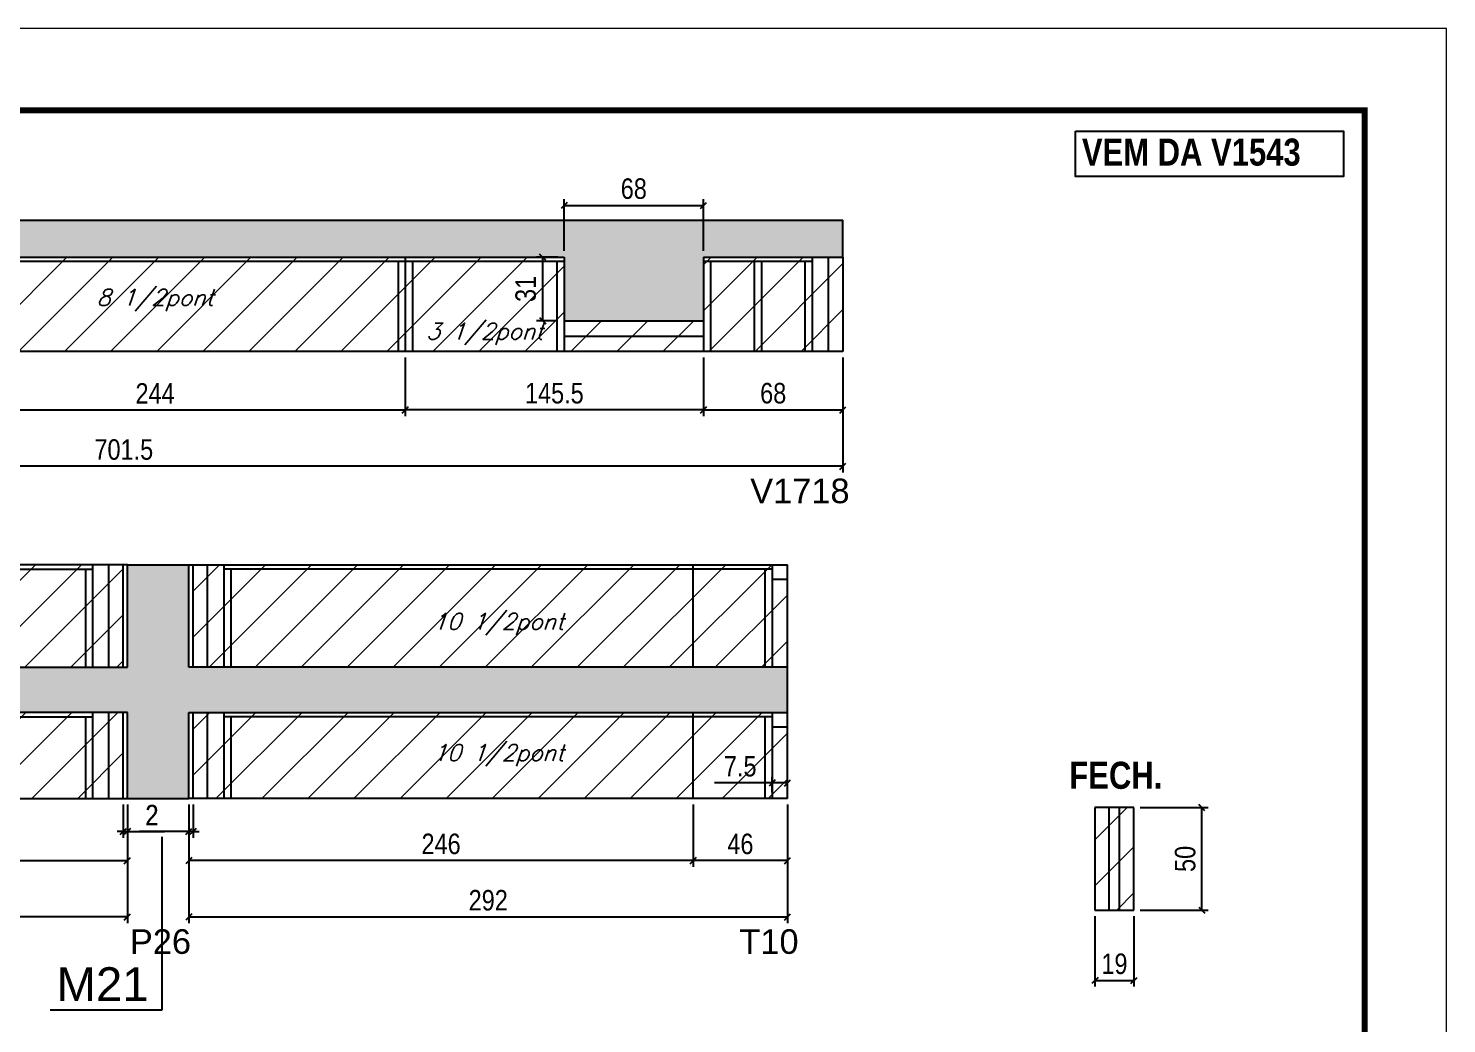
# Model space of a CAD drawing. Extents: x 3309 to 10008, y -2522 to 14608.
# Drawn here: x 4103 to 4794, y 6082 to 6568 of the extents above; entities that cross this region are included whole.
import ezdxf

# ---------------------------------------------------------------- set-up
doc = ezdxf.new("R2010")
doc.units = 0
doc.linetypes.add('DASHED', pattern=[0.75, 0.5, -0.25])
for name, color, linetype in [('5', 5, 'Continuous'), ('COTA', 241, 'Continuous'), ('NOMENCLATURA', 7, 'Continuous'), ('Painéis', 200, 'Continuous'), ('SARR_2.2x7', 40, 'Continuous'), ('SARR_3.5x7', 81, 'Continuous'), ('SARR_EDITAR', 141, 'Continuous'), ('texto', 7, 'Continuous')]:
    doc.layers.add(name, color=color, linetype=linetype)
for name, color, linetype, lineweight in [('Folhas', 255, 'Continuous', 9), ('Hachura', 251, 'Continuous', 9), ('SARRAFO DE PRESSAO', 251, 'DASHED', 9)]:
    doc.layers.add(name, color=color, linetype=linetype, lineweight=lineweight)
doc.styles.add('COTA TECNICA', font='techl___.ttf', dxfattribs={"height": 10})
doc.styles.add('Romans', font='romans.shx')
doc.styles.get("Standard").update_dxf_attribs({"font": 'arial.ttf'})
doc.styles.add('TECNICA', font='techb___.ttf', dxfattribs={"height": 10})
doc.dimstyles.new('PAINEL', dxfattribs={"dimtxt": 10, "dimasz": 3, "dimexe": 3, "dimexo": 3, "dimgap": 3, "dimtad": 1, "dimdec": 1, "dimzin": 12, "dimdsep": 46, "dimtxsty": 'COTA TECNICA', "dimblk1": 'OBLIQUE', "dimblk2": 'OBLIQUE', "dimsah": 1, "dimcen": 0.9, "dimclrd": 4, "dimclre": 4, "dimclrt": 240, "dimadec": 1, "dimazin": 3, "dimtfac": 1, "dimtdec": 1, "dimtmove": 0, "dimatfit": 3, "dimfxl": 1, "dimtolj": 1, "dimtzin": 12, "dimarcsym": 0})

# ---------------------------------------------------------------- blocks, each defined once
blk = doc.blocks.new('9999999999')
at = {"layer": 'Folhas'}
blk.add_lwpolyline([(98138.98, 34190.21), (99623.98, 34190.21), (99623.98, 35240.21), (98138.98, 35240.21)], close=True, dxfattribs=at)
at = {"layer": 'Folhas', "color": 30, "const_width": 3}
blk.add_lwpolyline([(98213.98, 34230.21), (99583.98, 34230.21), (99583.98, 35200.21), (98213.98, 35200.21)], close=True, dxfattribs=at)
blk = doc.blocks.new('_Oblique')
at = {"color": 0, "linetype": 'ByBlock', "lineweight": -2}
blk.add_line((-0.5, -0.5), (0.5, 0.5), dxfattribs=at)
blk = doc.blocks.new('*D3573')
at = {"layer": 'COTA', "color": 4, "lineweight": -2, "transparency": 16777216}
for p, q in [((3798.38, 6407.22), (3798.38, 6351.19)), ((4499.88, 6407.22), (4499.88, 6351.19)), ((4499.88, 6354.19), (3798.38, 6354.19))]:
    blk.add_line(p, q, dxfattribs=at)
at = {"layer": 'Defpoints', "color": 0, "transparency": 16777216}
for p in [(3798.38, 6410.22), (4499.88, 6410.22), (3798.38, 6354.19)]:
    blk.add_point(p, dxfattribs=at)
at = {"layer": 'COTA', "color": 4, "lineweight": -2, "transparency": 16777216, "xscale": 3, "yscale": 3, "zscale": 3, "rotation": 180}
blk.add_blockref('_Oblique', (3798.38, 6354.19), dxfattribs=at)
at = {"layer": 'COTA', "color": 4, "lineweight": -2, "transparency": 16777216, "xscale": 3, "yscale": 3, "zscale": 3}
blk.add_blockref('_Oblique', (4499.88, 6354.19), dxfattribs=at)
at = {"layer": 'COTA', "color": 240, "transparency": 16777216, "insert": (4149.13, 6362.3), "char_height": 10, "attachment_point": 5, "style": 'COTA TECNICA'}
blk.add_mtext('\\A1;701.5', dxfattribs=at)
blk = doc.blocks.new('*D3556')
at = {"layer": 'COTA', "color": 4, "lineweight": -2, "transparency": 16777216}
for p, q in [((4286.38, 6407.22), (4286.38, 6378.67)), ((4431.88, 6407.22), (4431.88, 6378.67)), ((4431.88, 6381.67), (4286.38, 6381.67))]:
    blk.add_line(p, q, dxfattribs=at)
at = {"layer": 'Defpoints', "color": 0, "transparency": 16777216}
for p in [(4286.38, 6410.22), (4431.88, 6410.22), (4286.38, 6381.67)]:
    blk.add_point(p, dxfattribs=at)
at = {"layer": 'COTA', "color": 4, "lineweight": -2, "transparency": 16777216, "xscale": 3, "yscale": 3, "zscale": 3, "rotation": 180}
blk.add_blockref('_Oblique', (4286.38, 6381.67), dxfattribs=at)
at = {"layer": 'COTA', "color": 4, "lineweight": -2, "transparency": 16777216, "xscale": 3, "yscale": 3, "zscale": 3}
blk.add_blockref('_Oblique', (4431.88, 6381.67), dxfattribs=at)
at = {"layer": 'COTA', "color": 240, "transparency": 16777216, "insert": (4359.13, 6389.78), "char_height": 10, "attachment_point": 5, "style": 'COTA TECNICA'}
blk.add_mtext('\\A1;145.5', dxfattribs=at)
blk = doc.blocks.new('*D3559')
at = {"layer": 'COTA', "color": 4, "lineweight": -2, "transparency": 16777216}
for p, q in [((4042.38, 6407.22), (4042.38, 6378.67)), ((4286.38, 6407.22), (4286.38, 6378.67)), ((4042.38, 6381.67), (4286.38, 6381.67))]:
    blk.add_line(p, q, dxfattribs=at)
at = {"layer": 'Defpoints', "color": 0, "transparency": 16777216}
for p in [(4042.38, 6410.22, 0), (4286.38, 6410.22, 0), (4286.38, 6381.67)]:
    blk.add_point(p, dxfattribs=at)
at = {"layer": 'COTA', "color": 4, "lineweight": -2, "transparency": 16777216, "xscale": 3, "yscale": 3, "zscale": 3, "rotation": 180}
blk.add_blockref('_Oblique', (4042.38, 6381.67), dxfattribs=at)
at = {"layer": 'COTA', "color": 4, "lineweight": -2, "transparency": 16777216, "xscale": 3, "yscale": 3, "zscale": 3}
blk.add_blockref('_Oblique', (4286.38, 6381.67), dxfattribs=at)
at = {"layer": 'COTA', "color": 240, "transparency": 16777216, "insert": (4164.38, 6389.74), "char_height": 10, "attachment_point": 5, "style": 'COTA TECNICA'}
blk.add_mtext('\\A1;244', dxfattribs=at)
blk = doc.blocks.new('*D3560')
at = {"layer": 'COTA', "color": 4, "lineweight": -2, "transparency": 16777216}
for p, q in [((4431.88, 6407.22), (4431.88, 6378.67)), ((4499.88, 6407.22), (4499.88, 6378.67)), ((4431.88, 6381.67), (4499.88, 6381.67))]:
    blk.add_line(p, q, dxfattribs=at)
at = {"layer": 'Defpoints', "color": 0, "transparency": 16777216}
for p in [(4431.88, 6410.22, 0), (4499.88, 6410.22, 0), (4499.88, 6381.67)]:
    blk.add_point(p, dxfattribs=at)
at = {"layer": 'COTA', "color": 4, "lineweight": -2, "transparency": 16777216, "xscale": 3, "yscale": 3, "zscale": 3, "rotation": 180}
blk.add_blockref('_Oblique', (4431.88, 6381.67), dxfattribs=at)
at = {"layer": 'COTA', "color": 4, "lineweight": -2, "transparency": 16777216, "xscale": 3, "yscale": 3, "zscale": 3}
blk.add_blockref('_Oblique', (4499.88, 6381.67), dxfattribs=at)
at = {"layer": 'COTA', "color": 240, "transparency": 16777216, "insert": (4465.88, 6389.79), "char_height": 10, "attachment_point": 5, "style": 'COTA TECNICA'}
blk.add_mtext('\\A1;68', dxfattribs=at)
blk = doc.blocks.new('*D3561')
at = {"layer": 'COTA', "color": 4, "lineweight": -2, "transparency": 16777216}
for p, q in [((4363.88, 6459.22), (4363.88, 6484.45)), ((4431.88, 6459.22), (4431.88, 6484.45)), ((4363.88, 6481.45), (4431.88, 6481.45))]:
    blk.add_line(p, q, dxfattribs=at)
at = {"layer": 'Defpoints', "color": 0, "transparency": 16777216}
for p in [(4431.88, 6481.45), (4363.88, 6456.22, 0), (4431.88, 6456.22, 0)]:
    blk.add_point(p, dxfattribs=at)
at = {"layer": 'COTA', "color": 4, "lineweight": -2, "transparency": 16777216, "xscale": 3, "yscale": 3, "zscale": 3, "rotation": 180}
blk.add_blockref('_Oblique', (4363.88, 6481.45), dxfattribs=at)
at = {"layer": 'COTA', "color": 4, "lineweight": -2, "transparency": 16777216, "xscale": 3, "yscale": 3, "zscale": 3}
blk.add_blockref('_Oblique', (4431.88, 6481.45), dxfattribs=at)
at = {"layer": 'COTA', "color": 240, "transparency": 16777216, "insert": (4397.88, 6489.57), "char_height": 10, "attachment_point": 5, "style": 'COTA TECNICA'}
blk.add_mtext('\\A1;68', dxfattribs=at)
blk = doc.blocks.new('*D3562')
at = {"layer": 'COTA', "color": 4, "lineweight": -2, "transparency": 16777216}
for p, q in [((4360.88, 6456.22), (4350.41, 6456.22)), ((4353.41, 6456.22), (4353.41, 6425.22)), ((4360.88, 6425.22), (4350.41, 6425.22))]:
    blk.add_line(p, q, dxfattribs=at)
at = {"layer": 'Defpoints', "color": 0, "transparency": 16777216}
for p in [(4363.88, 6456.22, 0), (4353.41, 6425.22), (4363.88, 6425.22, 0)]:
    blk.add_point(p, dxfattribs=at)
at = {"layer": 'COTA', "color": 4, "lineweight": -2, "transparency": 16777216, "xscale": 3, "yscale": 3, "zscale": 3}
for p, rotation in [((4353.41, 6456.22), 90), ((4353.41, 6425.22), 270)]:
    blk.add_blockref('_Oblique', p, dxfattribs=dict(at, rotation=rotation))
at = {"layer": 'COTA', "color": 240, "transparency": 16777216, "insert": (4345.19, 6440.72), "char_height": 10, "attachment_point": 5, "rotation": 90, "style": 'COTA TECNICA'}
blk.add_mtext('\\A1;31', dxfattribs=at)
blk = doc.blocks.new('*D3566')
at = {"layer": 'COTA', "color": 4, "lineweight": -2, "transparency": 16777216}
for p, q in [((3832.38, 6189.15), (3832.38, 6131.33)), ((4150.88, 6189.15), (4150.88, 6131.33)), ((4150.88, 6134.33), (3832.38, 6134.33))]:
    blk.add_line(p, q, dxfattribs=at)
at = {"layer": 'Defpoints', "color": 0, "transparency": 16777216}
for p in [(3832.38, 6192.15), (4150.88, 6192.15), (3832.38, 6134.33)]:
    blk.add_point(p, dxfattribs=at)
at = {"layer": 'COTA', "color": 4, "lineweight": -2, "transparency": 16777216, "xscale": 3, "yscale": 3, "zscale": 3, "rotation": 180}
blk.add_blockref('_Oblique', (3832.38, 6134.33), dxfattribs=at)
at = {"layer": 'COTA', "color": 4, "lineweight": -2, "transparency": 16777216, "xscale": 3, "yscale": 3, "zscale": 3}
blk.add_blockref('_Oblique', (4150.88, 6134.33), dxfattribs=at)
at = {"layer": 'COTA', "color": 240, "transparency": 16777216, "insert": (3991.63, 6142.57), "char_height": 10, "attachment_point": 5, "style": 'COTA TECNICA'}
blk.add_mtext('\\A1;318.5', dxfattribs=at)
blk = doc.blocks.new('*D3568')
at = {"layer": 'COTA', "color": 4, "lineweight": -2, "transparency": 16777216}
for p, q in [((3904.88, 6189.15), (3904.88, 6158.81)), ((4150.88, 6189.15), (4150.88, 6158.81)), ((3904.88, 6161.81), (4150.88, 6161.81))]:
    blk.add_line(p, q, dxfattribs=at)
at = {"layer": 'Defpoints', "color": 0, "transparency": 16777216}
for p in [(3904.88, 6192.15), (4150.88, 6192.15), (4150.88, 6161.81)]:
    blk.add_point(p, dxfattribs=at)
at = {"layer": 'COTA', "color": 4, "lineweight": -2, "transparency": 16777216, "xscale": 3, "yscale": 3, "zscale": 3, "rotation": 180}
blk.add_blockref('_Oblique', (3904.88, 6161.81), dxfattribs=at)
at = {"layer": 'COTA', "color": 4, "lineweight": -2, "transparency": 16777216, "xscale": 3, "yscale": 3, "zscale": 3}
blk.add_blockref('_Oblique', (4150.88, 6161.81), dxfattribs=at)
at = {"layer": 'COTA', "color": 240, "transparency": 16777216, "insert": (4027.88, 6169.91), "char_height": 10, "attachment_point": 5, "style": 'COTA TECNICA'}
blk.add_mtext('\\A1;246', dxfattribs=at)
blk = doc.blocks.new('*D3570')
at = {"layer": 'COTA', "color": 4, "lineweight": -2, "transparency": 16777216}
for p, q in [((4180.88, 6189.15), (4180.88, 6131.33)), ((4472.88, 6189.15), (4472.88, 6131.33)), ((4180.88, 6134.33), (4472.88, 6134.33))]:
    blk.add_line(p, q, dxfattribs=at)
at = {"layer": 'Defpoints', "color": 0, "transparency": 16777216}
for p in [(4180.88, 6192.15), (4472.88, 6192.15), (4472.88, 6134.33)]:
    blk.add_point(p, dxfattribs=at)
at = {"layer": 'COTA', "color": 4, "lineweight": -2, "transparency": 16777216, "xscale": 3, "yscale": 3, "zscale": 3, "rotation": 180}
blk.add_blockref('_Oblique', (4180.88, 6134.33), dxfattribs=at)
at = {"layer": 'COTA', "color": 4, "lineweight": -2, "transparency": 16777216, "xscale": 3, "yscale": 3, "zscale": 3}
blk.add_blockref('_Oblique', (4472.88, 6134.33), dxfattribs=at)
at = {"layer": 'COTA', "color": 240, "transparency": 16777216, "insert": (4326.88, 6142.42), "char_height": 10, "attachment_point": 5, "style": 'COTA TECNICA'}
blk.add_mtext('\\A1;292', dxfattribs=at)
blk = doc.blocks.new('*D3571')
at = {"layer": 'COTA', "color": 4, "lineweight": -2, "transparency": 16777216}
for p, q in [((4426.88, 6189.15), (4426.88, 6158.81)), ((4472.88, 6189.15), (4472.88, 6158.81)), ((4472.88, 6161.81), (4426.88, 6161.81))]:
    blk.add_line(p, q, dxfattribs=at)
at = {"layer": 'Defpoints', "color": 0, "transparency": 16777216}
for p in [(4426.88, 6192.15), (4472.88, 6192.15), (4426.88, 6161.81)]:
    blk.add_point(p, dxfattribs=at)
at = {"layer": 'COTA', "color": 4, "lineweight": -2, "transparency": 16777216, "xscale": 3, "yscale": 3, "zscale": 3, "rotation": 180}
blk.add_blockref('_Oblique', (4426.88, 6161.81), dxfattribs=at)
at = {"layer": 'COTA', "color": 4, "lineweight": -2, "transparency": 16777216, "xscale": 3, "yscale": 3, "zscale": 3}
blk.add_blockref('_Oblique', (4472.88, 6161.81), dxfattribs=at)
at = {"layer": 'COTA', "color": 240, "transparency": 16777216, "insert": (4449.88, 6169.91), "char_height": 10, "attachment_point": 5, "style": 'COTA TECNICA'}
blk.add_mtext('\\A1;46', dxfattribs=at)
blk = doc.blocks.new('*D3582')
at = {"layer": 'COTA', "color": 4, "lineweight": -2, "transparency": 16777216}
for p, q in [((4180.88, 6189.15), (4180.88, 6158.81)), ((4426.88, 6189.15), (4426.88, 6158.81)), ((4426.88, 6161.81), (4180.88, 6161.81))]:
    blk.add_line(p, q, dxfattribs=at)
at = {"layer": 'Defpoints', "color": 0, "transparency": 16777216}
for p in [(4180.88, 6192.15), (4426.88, 6192.15), (4180.88, 6161.81)]:
    blk.add_point(p, dxfattribs=at)
at = {"layer": 'COTA', "color": 4, "lineweight": -2, "transparency": 16777216, "xscale": 3, "yscale": 3, "zscale": 3, "rotation": 180}
blk.add_blockref('_Oblique', (4180.88, 6161.81), dxfattribs=at)
at = {"layer": 'COTA', "color": 4, "lineweight": -2, "transparency": 16777216, "xscale": 3, "yscale": 3, "zscale": 3}
blk.add_blockref('_Oblique', (4426.88, 6161.81), dxfattribs=at)
at = {"layer": 'COTA', "color": 240, "transparency": 16777216, "insert": (4303.88, 6169.91), "char_height": 10, "attachment_point": 5, "style": 'COTA TECNICA'}
blk.add_mtext('\\A1;246', dxfattribs=at)
blk = doc.blocks.new('*D3583')
at = {"layer": 'COTA', "color": 4, "lineweight": -2, "transparency": 16777216}
for p, q in [((4465.38, 6199.69), (4437.22, 6199.69)), ((4465.38, 6195.15), (4465.38, 6202.69)), ((4472.88, 6199.69), (4465.38, 6199.69)), ((4472.88, 6195.15), (4472.88, 6202.69))]:
    blk.add_line(p, q, dxfattribs=at)
at = {"layer": 'Defpoints', "color": 0, "transparency": 16777216}
for p in [(4465.38, 6199.69), (4465.38, 6192.15, 0), (4472.88, 6192.15, 0)]:
    blk.add_point(p, dxfattribs=at)
at = {"layer": 'COTA', "color": 4, "lineweight": -2, "transparency": 16777216, "xscale": 3, "yscale": 3, "zscale": 3, "rotation": 180}
blk.add_blockref('_Oblique', (4465.38, 6199.69), dxfattribs=at)
at = {"layer": 'COTA', "color": 4, "lineweight": -2, "transparency": 16777216, "xscale": 3, "yscale": 3, "zscale": 3}
blk.add_blockref('_Oblique', (4472.88, 6199.69), dxfattribs=at)
at = {"layer": 'COTA', "color": 240, "transparency": 16777216, "insert": (4449.8, 6207.8), "char_height": 10, "attachment_point": 5, "style": 'COTA TECNICA'}
blk.add_mtext('\\A1;7.5', dxfattribs=at)
blk = doc.blocks.new('*D3577')
at = {"layer": 'COTA', "color": 4, "lineweight": -2, "transparency": 16777216}
for p, q in [((4622.84, 6134.65), (4622.84, 6100.34)), ((4641.84, 6134.65), (4641.84, 6100.34)), ((4622.84, 6103.34), (4641.84, 6103.34))]:
    blk.add_line(p, q, dxfattribs=at)
at = {"layer": 'Defpoints', "color": 0, "transparency": 16777216}
for p in [(4622.84, 6137.65, 0), (4641.84, 6137.65, 0), (4641.84, 6103.34)]:
    blk.add_point(p, dxfattribs=at)
at = {"layer": 'COTA', "color": 4, "lineweight": -2, "transparency": 16777216, "xscale": 3, "yscale": 3, "zscale": 3, "rotation": 180}
blk.add_blockref('_Oblique', (4622.84, 6103.34), dxfattribs=at)
at = {"layer": 'COTA', "color": 4, "lineweight": -2, "transparency": 16777216, "xscale": 3, "yscale": 3, "zscale": 3}
blk.add_blockref('_Oblique', (4641.84, 6103.34), dxfattribs=at)
at = {"layer": 'COTA', "color": 240, "transparency": 16777216, "insert": (4632.34, 6111.42), "char_height": 10, "attachment_point": 5, "style": 'COTA TECNICA'}
blk.add_mtext('\\A1;19', dxfattribs=at)
blk = doc.blocks.new('*D3578')
at = {"layer": 'COTA', "color": 4, "lineweight": -2, "transparency": 16777216}
for p, q in [((4644.84, 6187.65), (4677.99, 6187.65)), ((4674.99, 6137.65), (4674.99, 6187.65)), ((4644.84, 6137.65), (4677.99, 6137.65))]:
    blk.add_line(p, q, dxfattribs=at)
at = {"layer": 'Defpoints', "color": 0, "transparency": 16777216}
for p in [(4641.84, 6187.65, 0), (4674.99, 6187.65), (4641.84, 6137.65, 0)]:
    blk.add_point(p, dxfattribs=at)
at = {"layer": 'COTA', "color": 4, "lineweight": -2, "transparency": 16777216, "xscale": 3, "yscale": 3, "zscale": 3}
for p, rotation in [((4674.99, 6187.65), 90), ((4674.99, 6137.65), 270)]:
    blk.add_blockref('_Oblique', p, dxfattribs=dict(at, rotation=rotation))
at = {"layer": 'COTA', "color": 240, "transparency": 16777216, "insert": (4666.88, 6162.65), "char_height": 10, "attachment_point": 5, "rotation": 90, "style": 'COTA TECNICA'}
blk.add_mtext('\\A1;50', dxfattribs=at)
blk = doc.blocks.new('*D3580')
at = {"layer": 'COTA', "color": 4, "lineweight": -2, "transparency": 16777216}
for p, q in [((4148.88, 6189.15), (4148.88, 6173)), ((4150.88, 6189.15), (4150.88, 6173)), ((4148.88, 6176), (4145.88, 6176)), ((4148.88, 6176), (4150.88, 6176)), ((4150.88, 6176), (4168.99, 6176))]:
    blk.add_line(p, q, dxfattribs=at)
at = {"layer": 'Defpoints', "color": 0, "transparency": 16777216}
for p in [(4148.88, 6192.15, 0), (4150.88, 6192.15, 0), (4150.88, 6176)]:
    blk.add_point(p, dxfattribs=at)
at = {"layer": 'COTA', "color": 4, "lineweight": -2, "transparency": 16777216, "xscale": 3, "yscale": 3, "zscale": 3}
blk.add_blockref('_Oblique', (4148.88, 6176), dxfattribs=at)
at = {"layer": 'COTA', "color": 4, "lineweight": -2, "transparency": 16777216, "xscale": 3, "yscale": 3, "zscale": 3, "rotation": 180}
blk.add_blockref('_Oblique', (4150.88, 6176), dxfattribs=at)
at = {"layer": 'COTA', "color": 240, "transparency": 16777216, "insert": (4162.93, 6184), "char_height": 10, "attachment_point": 5, "style": 'COTA TECNICA'}
blk.add_mtext('\\A1;2', dxfattribs=at)
blk = doc.blocks.new('*D3581')
at = {"layer": 'COTA', "color": 4, "lineweight": -2, "transparency": 16777216}
for p, q in [((4180.88, 6189.15), (4180.88, 6173)), ((4182.88, 6189.15), (4182.88, 6173)), ((4180.88, 6176), (4156.71, 6176)), ((4182.88, 6176), (4180.88, 6176)), ((4182.88, 6176), (4185.88, 6176))]:
    blk.add_line(p, q, dxfattribs=at)
at = {"layer": 'Defpoints', "color": 0, "transparency": 16777216}
for p in [(4180.88, 6192.15, 0), (4182.88, 6192.15, 0), (4180.88, 6176)]:
    blk.add_point(p, dxfattribs=at)
at = {"layer": 'COTA', "color": 4, "lineweight": -2, "transparency": 16777216, "xscale": 3, "yscale": 3, "zscale": 3}
blk.add_blockref('_Oblique', (4180.88, 6176), dxfattribs=at)
at = {"layer": 'COTA', "color": 4, "lineweight": -2, "transparency": 16777216, "xscale": 3, "yscale": 3, "zscale": 3, "rotation": 180}
blk.add_blockref('_Oblique', (4182.88, 6176), dxfattribs=at)
at = {"layer": 'COTA', "color": 240, "transparency": 16777216, "insert": (4162.77, 6184), "char_height": 10, "attachment_point": 5, "style": 'COTA TECNICA'}
blk.add_mtext('\\A1;2', dxfattribs=at)

msp = doc.modelspace()

# ---------------------------------------------------------------- hatches: boundary and pattern name
at = {"layer": 'COTA'}
h = msp.add_hatch(dxfattribs=at)
h.set_pattern_fill('AR-CONC', color=256, scale=0.03)
h.set_pattern_definition([(50, (-4702.123, -1152.575), (5.46554, -0.4781726), [0.5715, -6.2865]), (355, (-4702.123, -1152.575), (-1.0573026, 5.7317054), [0.4572, -5.0292175]), (100.451445, (-4701.6677, -1152.615), (4.4082374, 5.2535326), [0.4857003, -5.3427073]), (46.1842, (-4702.123, -1151.051), (8.1323712, -1.26127), [0.85725, -9.42975]), (96.63556, (-4701.4454, -1151.156), (7.122124, 7.422784), [0.7285507, -8.014068]), (351.18415, (-4702.123, -1151.051), (7.122124, 7.422784), [0.685799, -7.543792]), (21, (-4701.361, -1151.432), (4.5484317, -3.067956), [0.5715, -6.2865]), (326, (-4701.361, -1151.432), (1.8540609, 5.525639), [0.4572, -5.0292]), (71.451445, (-4700.982, -1151.688), (6.4024926, 2.457683), [0.4857003, -5.342698]), (37.5, (-4702.1231, -1152.5751), (0.0926581, 2.53665117), [0, -4.96824, 0, -5.1054, 0, -5.04825]), (7.5, (-4702.1231, -1152.575), (2.0045899, 3.00541724), [0, -2.91084, 0, -4.85394, 0, -1.92405]), (327.5, (-4703.8224, -1152.5751), (4.06771786, -0.17186232), [0, -1.905, 0, -5.9436, 0, -7.8867]), (317.5, (-4704.5844, -1152.575), (4.4438754, 0.7627947), [0, -2.4765, 0, -3.94716, 0, -5.6007])])
h.paths.add_polyline_path([(4431.88, 6425.22), (4431.88, 6456.22), (4499.88, 6456.22), (4499.88, 6474.22), (3798.38, 6474.22), (3798.38, 6456.22), (4363.88, 6456.22), (4363.88, 6425.22)])
h = msp.add_hatch(dxfattribs=at)
h.set_pattern_fill('AR-CONC', color=256, scale=0.03)
h.set_pattern_definition([(50, (-4770.123, -1148.575), (5.46554, -0.4781726), [0.5715, -6.2865]), (355, (-4770.123, -1148.575), (-1.0573026, 5.7317054), [0.4572, -5.0292175]), (100.451445, (-4769.6677, -1148.615), (4.4082374, 5.2535326), [0.4857003, -5.3427073]), (46.1842, (-4770.123, -1147.051), (8.1323712, -1.26127), [0.85725, -9.42975]), (96.63556, (-4769.4454, -1147.156), (7.122124, 7.422784), [0.7285507, -8.014068]), (351.18415, (-4770.123, -1147.051), (7.122124, 7.422784), [0.685799, -7.543792]), (21, (-4769.361, -1147.432), (4.5484317, -3.067956), [0.5715, -6.2865]), (326, (-4769.361, -1147.432), (1.8540609, 5.525639), [0.4572, -5.0292]), (71.451445, (-4768.982, -1147.688), (6.4024926, 2.457683), [0.4857003, -5.342698]), (37.5, (-4770.1231, -1148.5751), (0.0926581, 2.53665117), [0, -4.96824, 0, -5.1054, 0, -5.04825]), (7.5, (-4770.1231, -1148.575), (2.0045899, 3.00541724), [0, -2.91084, 0, -4.85394, 0, -1.92405]), (327.5, (-4771.8224, -1148.5751), (4.06771786, -0.17186232), [0, -1.905, 0, -5.9436, 0, -7.8867]), (317.5, (-4772.5844, -1148.575), (4.4438754, 0.7627947), [0, -2.4765, 0, -3.94716, 0, -5.6007])])
h.paths.add_polyline_path([(4150.88, 6256.15), (3798.38, 6256.15), (3798.38, 6192.15), (3832.38, 6192.15), (3832.38, 6234.15), (4150.88, 6234.15), (4150.88, 6192.15), (4180.88, 6192.15), (4180.88, 6234.15), (4472.88, 6234.15), (4472.88, 6256.15), (4180.88, 6256.15), (4180.88, 6306.15), (4150.88, 6306.15)])
at = {"layer": 'Hachura', "linetype": 'ByBlock'}
h = msp.add_hatch(dxfattribs=at)
h.set_pattern_fill('ANSI31', color=256, scale=5)
h.paths.add_polyline_path([(4042.38, 6410.22), (4042.38, 6456.22), (3798.38, 6456.22), (3798.38, 6410.22)])
h.paths.add_polyline_path([(4042.38, 6456.22), (4042.38, 6410.22), (4286.38, 6410.22), (4286.38, 6456.22)])
h.paths.add_polyline_path([(4286.38, 6456.22), (4286.38, 6410.22), (4431.88, 6410.22), (4431.88, 6425.22), (4363.88, 6425.22), (4363.88, 6456.22)])
h.paths.add_polyline_path([(4431.88, 6456.22), (4431.88, 6410.22), (4499.88, 6410.22), (4499.88, 6456.22)])
h.paths.add_polyline_path([(4472.88, 6306.15), (4426.88, 6306.15), (4426.88, 6256.15), (4472.88, 6256.15)])
h.paths.add_polyline_path([(4426.88, 6256.15), (4426.88, 6306.15), (4182.88, 6306.15), (4182.88, 6256.15)])
h.paths.add_polyline_path([(3904.88, 6306.15), (3904.88, 6256.15), (4148.88, 6256.15), (4148.88, 6306.15)])
h.paths.add_polyline_path([(3904.88, 6256.15), (3904.88, 6306.15), (3798.38, 6306.15), (3798.38, 6256.15)])
h.paths.add_polyline_path([(3832.38, 6234.15), (3832.38, 6192.15), (3904.88, 6192.15), (3904.88, 6234.15)])
h.paths.add_polyline_path([(4148.88, 6192.15), (4148.88, 6234.15), (3904.88, 6234.15), (3904.88, 6192.15)])
h.paths.add_polyline_path([(4182.88, 6234.15), (4182.88, 6192.15), (4426.88, 6192.15), (4426.88, 6234.15)])
h.paths.add_polyline_path([(4472.88, 6234.15), (4426.88, 6234.15), (4426.88, 6192.15), (4472.88, 6192.15)])
h.paths.add_polyline_path([(4641.84, 6187.65), (4622.84, 6187.65), (4622.84, 6137.65), (4641.84, 6137.65)])
h.paths.add_polyline_path([(4679.38, 5974.22), (4608.38, 5974.22), (4608.38, 5927.22), (4679.38, 5927.22)])
h.paths.add_polyline_path([(4608.38, 5927.22), (4608.38, 5974.22), (4364.38, 5974.22), (4364.38, 5927.22)])
h.paths.add_polyline_path([(4120.38, 5974.22), (4120.38, 5927.22), (4364.38, 5927.22), (4364.38, 5974.22)])
h.paths.add_polyline_path([(4090.38, 5927.22), (4090.38, 5974.22), (4044.38, 5974.22), (4044.38, 5927.22)])
h.paths.add_polyline_path([(4044.38, 5927.22), (4044.38, 5974.22), (3798.38, 5974.22), (3798.38, 5927.22)])
h.paths.add_polyline_path([(3798.38, 6041.22), (3798.38, 5991.22), (4044.38, 5991.22), (4044.38, 6041.22)])
h.paths.add_polyline_path([(4044.38, 5991.22), (4090.38, 5991.22), (4090.38, 6041.22), (4044.38, 6041.22)])
h.paths.add_polyline_path([(4120.38, 6041.22), (4120.38, 5991.22), (4221.38, 5991.22), (4221.38, 6041.22)])
h.paths.add_polyline_path([(4221.38, 6041.22), (4221.38, 5991.22), (4465.38, 5991.22), (4465.38, 6041.22)])

# ---------------------------------------------------------------- linework, layer by layer
at = {"layer": 'COTA'}
for p, q in [((3798.38, 6474.22, 0), (4499.88, 6474.22, 0)), ((4499.88, 6456.22, 0), (4499.88, 6474.22, 0)), ((4363.88, 6425.22, 0), (4363.88, 6410.22, 0)), ((4150.88, 6306.15, 0), (4180.88, 6306.15, 0)), ((4472.88, 6234.15, 0), (4472.88, 6256.15, 0)), ((4150.88, 6192.15, 0), (4180.88, 6192.15, 0))]:
    msp.add_line(p, q, dxfattribs=at)
at = {"layer": 'NOMENCLATURA', "linetype": 'Continuous'}
for p, q in [((4167.85, 6089.08), (4167.85, 6173.49)), ((4113.26, 6089.08), (4167.85, 6089.08))]:
    msp.add_line(p, q, dxfattribs=at)
at = {"layer": 'NOMENCLATURA'}
msp.add_lwpolyline([(4613.26, 6517.62), (4744.12, 6517.62), (4744.12, 6495.64), (4613.26, 6495.64)], close=True, dxfattribs=at)
at = {"layer": 'Painéis', "linetype": 'ByBlock'}
for p, q in [((3798.38, 6456.22, 0), (4363.88, 6456.22, 0)), ((4286.38, 6456.22, 0), (4286.38, 6410.22, 0)), ((4363.88, 6456.22, 0), (4363.88, 6425.22, 0)), ((4431.88, 6456.22, 0), (4499.88, 6456.22, 0)), ((4431.88, 6456.22, 0), (4431.88, 6410.22, 0)), ((4499.88, 6456.22, 0), (4499.88, 6410.22, 0)), ((4363.88, 6425.22, 0), (4431.88, 6425.22, 0)), ((4499.88, 6410.22, 0), (3798.38, 6410.22, 0)), ((4150.88, 6306.15, 0), (3798.38, 6306.15, 0)), ((4148.88, 6256.15, 0), (4148.88, 6306.15, 0)), ((4150.88, 6256.15, 0), (4150.88, 6306.15, 0)), ((4180.88, 6256.15, 0), (4180.88, 6306.15, 0)), ((4180.88, 6306.15, 0), (4472.88, 6306.15, 0)), ((4182.88, 6256.15, 0), (4182.88, 6306.15, 0)), ((4426.88, 6256.15, 0), (4426.88, 6306.15, 0)), ((4472.88, 6256.15, 0), (4472.88, 6306.15, 0)), ((3798.38, 6256.15, 0), (4150.88, 6256.15, 0)), ((4472.88, 6256.15, 0), (4180.88, 6256.15, 0)), ((4150.88, 6234.15, 0), (3832.38, 6234.15, 0)), ((4148.88, 6192.15, 0), (4148.88, 6234.15, 0)), ((4150.88, 6192.15, 0), (4150.88, 6234.15, 0)), ((4180.88, 6192.15, 0), (4180.88, 6234.15, 0)), ((4180.88, 6234.15, 0), (4472.88, 6234.15, 0)), ((4182.88, 6192.15, 0), (4182.88, 6234.15, 0)), ((4426.88, 6192.15, 0), (4426.88, 6234.15, 0)), ((4472.88, 6192.15, 0), (4472.88, 6234.15, 0)), ((3832.38, 6192.15, 0), (4150.88, 6192.15, 0)), ((4472.88, 6192.15, 0), (4180.88, 6192.15, 0)), ((4641.84, 6187.65, 0), (4622.84, 6187.65, 0)), ((4622.84, 6187.65, 0), (4622.84, 6137.65, 0)), ((4641.84, 6137.65, 0), (4641.84, 6187.65, 0)), ((4622.84, 6137.65, 0), (4641.84, 6137.65, 0))]:
    msp.add_line(p, q, dxfattribs=at)
at = {"layer": 'SARR_2.2x7', "linetype": 'Continuous'}
for p, q in [((4492.88, 6410.22, 0), (4492.88, 6456.22, 0)), ((4286.38, 6454.02, 0), (4042.38, 6454.02, 0)), ((4363.88, 6454.02, 0), (4286.38, 6454.02, 0)), ((4484.88, 6454.02, 0), (4431.88, 6454.02, 0)), ((3904.88, 6303.95, 0), (4133.88, 6303.95, 0)), ((4141.88, 6256.15, 0), (4141.88, 6306.15, 0)), ((4189.88, 6256.15, 0), (4189.88, 6306.15, 0)), ((4465.38, 6303.95, 0), (4197.88, 6303.95, 0)), ((4465.38, 6299.15, 0), (4472.88, 6299.15, 0)), ((4141.88, 6192.15, 0), (4141.88, 6234.15, 0)), ((4189.88, 6192.15, 0), (4189.88, 6234.15, 0)), ((3904.88, 6231.95, 0), (4133.88, 6231.95, 0)), ((4465.38, 6231.95, 0), (4197.88, 6231.95, 0)), ((4465.38, 6227.15, 0), (4472.88, 6227.15, 0)), ((4629.84, 6137.65, 0), (4629.84, 6187.65, 0)), ((4634.84, 6137.65, 0), (4634.84, 6187.65, 0))]:
    msp.add_line(p, q, dxfattribs=at)
at = {"layer": 'SARR_3.5x7'}
for p, q in [((4484.88, 6456.22, 0), (4484.88, 6410.22, 0)), ((4282.88, 6454.02, 0), (4282.88, 6410.22, 0)), ((4289.88, 6454.02, 0), (4289.88, 6410.22, 0)), ((4360.38, 6454.02, 0), (4360.38, 6410.22, 0)), ((4435.38, 6454.02, 0), (4435.38, 6410.22, 0)), ((4456.61, 6454.02, 0), (4456.61, 6410.22, 0)), ((4460.11, 6454.02, 0), (4460.11, 6410.22, 0)), ((4481.38, 6454.02, 0), (4481.38, 6410.22, 0)), ((4130.38, 6303.95, 0), (4130.38, 6256.15, 0)), ((4133.88, 6306.15, 0), (4133.88, 6256.15, 0)), ((4197.88, 6306.15, 0), (4197.88, 6256.15, 0)), ((4201.38, 6303.95, 0), (4201.38, 6256.15, 0)), ((4461.88, 6303.95, 0), (4461.88, 6256.15, 0)), ((4465.38, 6306.15, 0), (4465.38, 6256.15, 0)), ((4133.88, 6234.15, 0), (4133.88, 6192.15, 0)), ((4197.88, 6234.15, 0), (4197.88, 6192.15, 0)), ((4465.38, 6234.15, 0), (4465.38, 6192.15, 0)), ((4130.38, 6231.95, 0), (4130.38, 6192.15, 0)), ((4201.38, 6231.95, 0), (4201.38, 6192.15, 0)), ((4461.88, 6231.95, 0), (4461.88, 6192.15, 0))]:
    msp.add_line(p, q, dxfattribs=at)
at = {"layer": 'SARR_EDITAR'}
msp.add_line((4363.88, 6417.72, 0), (4431.88, 6417.72, 0), dxfattribs=at)

# ---------------------------------------------------------------- block references
at = {"layer": 'SARRAFO DE PRESSAO', "color": 6, "linetype": 'ByBlock'}
msp.add_blockref('9999999999', (-94829.61, -28672.37), dxfattribs=at)

# ---------------------------------------------------------------- texts
at = {"layer": '5', "linetype": 'Continuous'}
for s, p in [('V1718', (4454.68, 6336.18)), ('P26', (4152.1, 6116.32, 0)), ('T10', (4449.39, 6116.32, 0))]:
    msp.add_text(s, height=12, rotation=359.99996, dxfattribs=at).set_placement(p)
at = {"layer": 'NOMENCLATURA', "style": 'TECNICA'}
for s, p in [('VEM DA V1543', (4616.46, 6500.88)), ('FECH.', (4610.34, 6196.84, 0))]:
    msp.add_text(s, height=13.2, dxfattribs=at).set_placement(p)
at = {"layer": 'NOMENCLATURA', "linetype": 'Continuous'}
msp.add_text('M21', height=16.5, dxfattribs=at).set_placement((4116.34, 6093.28))
at = {"layer": 'texto', "color": 2, "char_height": 8, "attachment_point": 5, "style": 'Romans'}
for s, insert in [('{\\Q19;\\C256;8 1/2pont}', (4164.38, 6435.22, 0)), ('{\\Q19;\\C256;3 1/2pont}', (4325.13, 6418.75, 0)), ('{\\Q19;\\C256;10 1/2pont}', (4331.88, 6277.15, 0)), ('{\\Q19;\\C256;10 1/2pont}', (4331.88, 6213.15, 0))]:
    msp.add_mtext(s, dxfattribs=dict(at, insert=insert))

# ---------------------------------------------------------------- dimensions: what is measured, and where the dimension line sits
at = {"layer": 'COTA'}
for base, p1, p2, picture, middle in [((4431.88, 6481.45), (4363.88, 6456.22, 0), (4431.88, 6456.22, 0), '*D3561', (4397.88, 6489.57)), ((3798.38, 6354.19, 0), (4499.88, 6410.22, 0), (3798.38, 6410.22, 0), '*D3573', (4149.13, 6362.3, 0)), ((4499.88, 6381.67), (4431.88, 6410.22, 0), (4499.88, 6410.22, 0), '*D3560', (4465.88, 6389.79)), ((4465.38, 6199.69), (4472.88, 6192.15, 0), (4465.38, 6192.15, 0), '*D3583', (4449.8, 6207.8)), ((4150.88, 6176), (4148.88, 6192.15, 0), (4150.88, 6192.15, 0), '*D3580', (4162.93, 6184)), ((4472.88, 6134.33, 0), (4180.88, 6192.15, 0), (4472.88, 6192.15, 0), '*D3570', (4326.88, 6142.42, 0)), ((4641.84, 6103.34), (4622.84, 6137.65, 0), (4641.84, 6137.65, 0), '*D3577', (4632.34, 6111.42))]:
    dim = msp.add_linear_dim(base=base, p1=p1, p2=p2, dimstyle='PAINEL', dxfattribs=at)
    dim.commit()
    dim.dimension.update_dxf_attribs({"geometry": picture, "text_midpoint": middle})
for base, p1, p2, angle, picture, middle in [((4353.41, 6425.22), (4363.88, 6456.22, 0), (4363.88, 6425.22, 0), 90, '*D3562', (4345.19, 6440.72)), ((4286.38, 6381.67, 0), (4431.88, 6410.22, 0), (4286.38, 6410.22, 0), 180, '*D3556', (4359.13, 6389.78, 0)), ((3832.38, 6134.33, 0), (4150.88, 6192.15, 0), (3832.38, 6192.15, 0), 180, '*D3566', (3991.63, 6142.57, 0)), ((4426.88, 6161.81, 0), (4472.88, 6192.15, 0), (4426.88, 6192.15, 0), 180, '*D3571', (4449.88, 6169.91, 0)), ((4674.99, 6187.65), (4641.84, 6137.65, 0), (4641.84, 6187.65, 0), 90, '*D3578', (4666.88, 6162.65))]:
    dim = msp.add_linear_dim(base=base, p1=p1, p2=p2, angle=angle, dimstyle='PAINEL', dxfattribs=at)
    dim.commit()
    dim.dimension.update_dxf_attribs({"geometry": picture, "text_midpoint": middle})
for base, p1, p2, picture, middle in [((4286.38, 6381.67), (4042.38, 6410.22, 0), (4286.38, 6410.22, 0), '*D3559', (4164.38, 6389.74)), ((4150.88, 6161.81, 0), (3904.88, 6192.15, 0), (4150.88, 6192.15, 0), '*D3568', (4027.88, 6169.91, 0))]:
    dim = msp.add_linear_dim(base=base, p1=p1, p2=p2, dimstyle='PAINEL', override={"dimtmove": 1}, dxfattribs=at)
    dim.commit()
    dim.dimension.update_dxf_attribs({"geometry": picture, "text_midpoint": middle})
dim = msp.add_linear_dim(base=(4180.88, 6176), p1=(4182.88, 6192.15, 0), p2=(4180.88, 6192.15, 0), dimstyle='PAINEL', dxfattribs=at)
dim.commit()
dim.dimension.update_dxf_attribs({"geometry": '*D3581', "text_midpoint": (4162.77, 6176), "dimtype": 160})
dim = msp.add_linear_dim(base=(4180.88, 6161.81, 0), p1=(4426.88, 6192.15, 0), p2=(4180.88, 6192.15, 0), angle=180, dimstyle='PAINEL', override={"dimtmove": 1}, dxfattribs=at)
dim.commit()
dim.dimension.update_dxf_attribs({"geometry": '*D3582', "text_midpoint": (4303.88, 6169.91, 0)})

doc.saveas('drawing.dxf')
